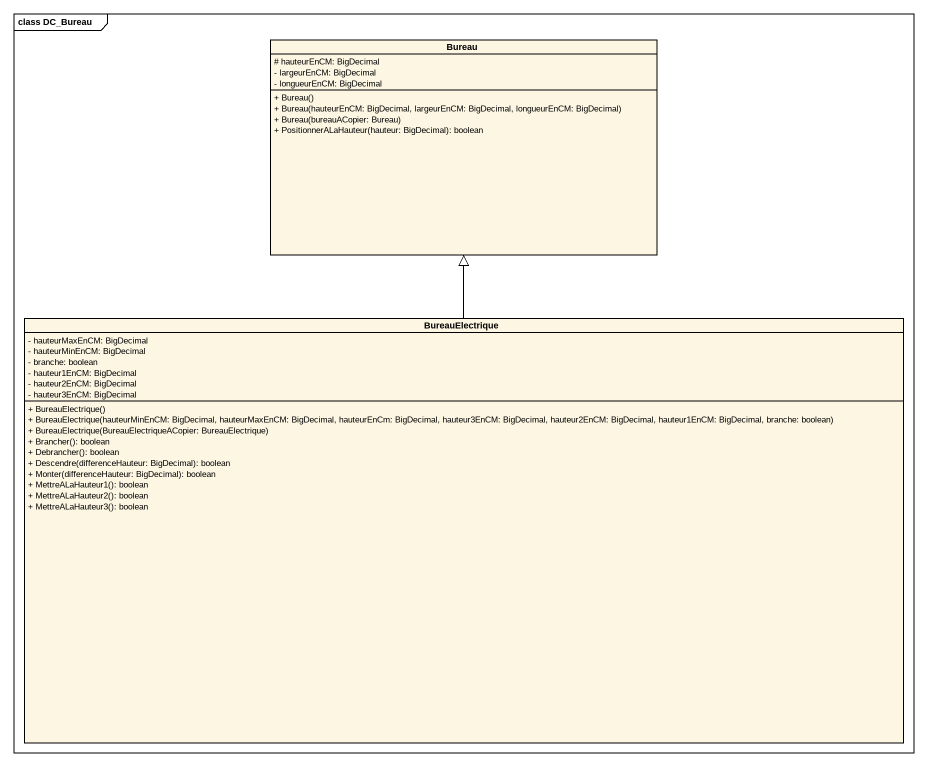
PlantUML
@startuml
mainframe class DC_Bureau
hide circle
hide empty members
skinparam classAttributeIconSize 0
class Bureau {
  # hauteurEnCM: BigDecimal
  - largeurEnCM: BigDecimal
  - longueurEnCM: BigDecimal
  + Bureau()
  + Bureau(hauteurEnCM: BigDecimal, largeurEnCM: BigDecimal, longueurEnCM: BigDecimal)
  + Bureau(bureauACopier: Bureau)
  + PositionnerALaHauteur(hauteur: BigDecimal): boolean
}
class BureauElectrique {
  - hauteurMaxEnCM: BigDecimal
  - hauteurMinEnCM: BigDecimal
  - branche: boolean
  - hauteur1EnCM: BigDecimal
  - hauteur2EnCM: BigDecimal
  - hauteur3EnCM: BigDecimal
  + BureauElectrique()
  + BureauElectrique(hauteurMinEnCM: BigDecimal, hauteurMaxEnCM: BigDecimal, hauteurEnCm: BigDecimal, hauteur3EnCM: BigDecimal, hauteur2EnCM: BigDecimal, hauteur1EnCM: BigDecimal, branche: boolean)
  + BureauElectrique(BureauElectriqueACopier: BureauElectrique)
  + Brancher(): boolean
  + Debrancher(): boolean
  + Descendre(differenceHauteur: BigDecimal): boolean
  + Monter(differenceHauteur: BigDecimal): boolean
  + MettreALaHauteur1(): boolean
  + MettreALaHauteur2(): boolean
  + MettreALaHauteur3(): boolean
}
BureauElectrique -up-|> Bureau
@enduml
